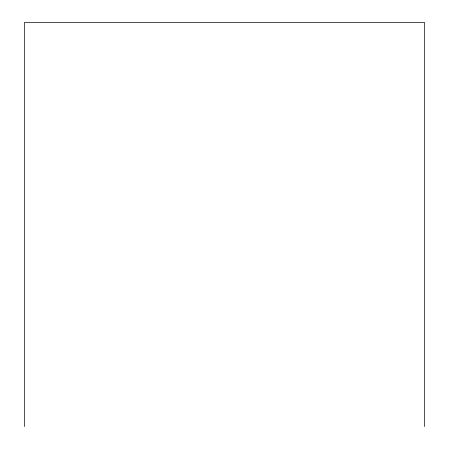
<?xml version="1.0" encoding="UTF-8"?>
<svg xmlns="http://www.w3.org/2000/svg" width="449" height="449" viewBox="0 0 449 449"><rect width="100%" height="100%" fill="white"/><g stroke="black" fill="none" stroke-linecap="round" stroke-linejoin="round"><path stroke-width="0.67" d="M424.563 426.55L424.563 22.45L24.437 22.45L24.437 426.55"/></g></svg>
